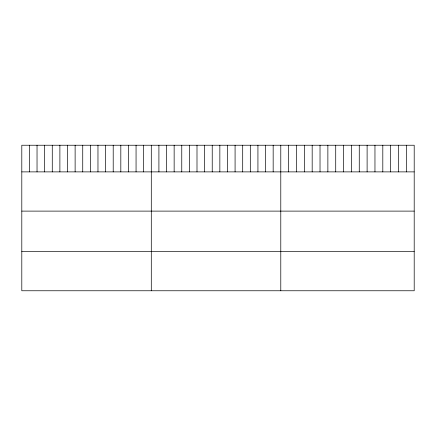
<?xml version="1.0" encoding="UTF-8"?>
<svg xmlns="http://www.w3.org/2000/svg" width="436" height="436" viewBox="0 0 436 436"><rect width="100%" height="100%" fill="white"/><g stroke="black" fill="none" stroke-linecap="round" stroke-linejoin="round"><path stroke-width="0.65" d="M414.2 171.882L414.2 290.763L21.8 290.763L21.8 145.237L414.2 145.237L414.2 171.882L21.8 171.882M21.8 211.111L414.2 211.111M21.8 251.534L414.2 251.534M406.352 145.237L406.352 171.882M398.504 145.237L398.504 171.882M390.656 145.237L390.656 171.882M382.808 145.237L382.808 171.882M374.96 145.237L374.96 171.882M367.112 145.237L367.112 171.882M359.264 145.237L359.264 171.882M351.416 145.237L351.416 171.882M343.568 145.237L343.568 171.882M335.72 145.237L335.72 171.882M327.872 145.237L327.872 171.882M320.024 145.237L320.024 171.882M312.176 145.237L312.176 171.882M304.328 145.237L304.328 171.882M296.48 145.237L296.48 171.882M288.632 145.237L288.632 171.882M280.784 145.237L280.784 290.763M273.165 145.237L273.165 171.882M265.551 145.237L265.551 171.882M257.932 145.237L257.932 171.882M250.313 145.237L250.313 171.882M242.699 145.237L242.699 171.882M235.08 145.237L235.08 171.882M227.461 145.237L227.461 171.882M219.848 145.237L219.848 171.882M212.228 145.237L212.228 171.882M204.615 145.237L204.615 171.882M196.996 145.237L196.996 171.882M189.377 145.237L189.377 171.882M181.763 145.237L181.763 171.882M174.144 145.237L174.144 171.882M166.525 145.237L166.525 171.882M158.911 145.237L158.911 171.882M151.292 145.237L151.292 290.763M143.673 145.237L143.673 171.882M136.059 145.237L136.059 171.882M128.44 145.237L128.44 171.882M120.821 145.237L120.821 171.882M113.207 145.237L113.207 171.882M105.588 145.237L105.588 171.882M97.969 145.237L97.969 171.882M90.356 145.237L90.356 171.882M82.736 145.237L82.736 171.882M75.123 145.237L75.123 171.882M67.504 145.237L67.504 171.882M59.885 145.237L59.885 171.882M52.271 145.237L52.271 171.882M44.652 145.237L44.652 171.882M37.033 145.237L37.033 171.882M29.419 145.237L29.419 171.882"/></g></svg>
